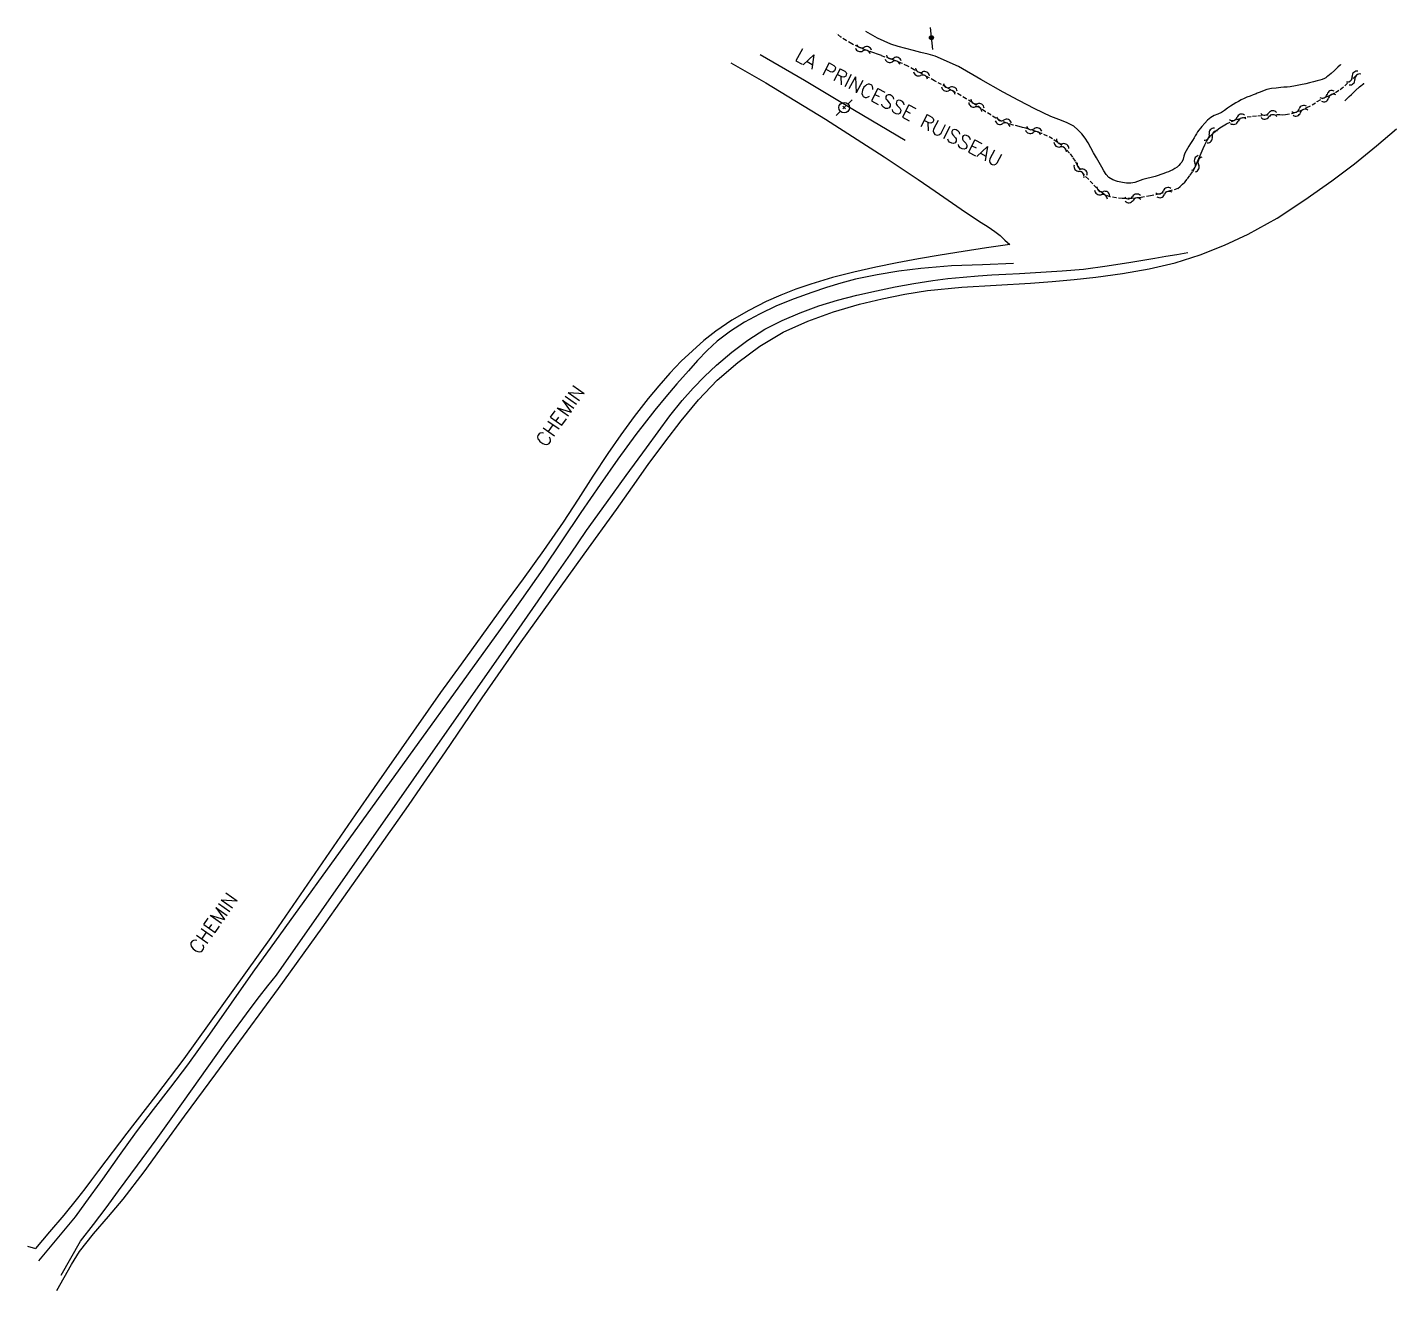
# Model space of a CAD drawing. Header units: millimetres. Extents: x 137000 to 137465, y 120017 to 121000.
# Drawn here: x 137291.8 to 137464.9, y 120612.3 to 120772.1 of the extents above; entities that cross this region are included whole.
import ezdxf
from ezdxf.enums import TextEntityAlignment as Align

# ---------------------------------------------------------------- set-up
doc = ezdxf.new("R2010")
doc.units = ezdxf.units.MM
doc.linetypes.add('DASHED', pattern=[0.75, 0.5, -0.25])
doc.layers.get('0').update_dxf_attribs({"linetype": 'CONTINUOUS'})
for name, color, linetype in [('W0071', 7, 'CONTINUOUS'), ('W0211', 2, 'CONTINUOUS'), ('W0323', 7, 'CONTINUOUS'), ('W0330', 7, 'CONTINUOUS'), ('W0473', 7, 'CONTINUOUS'), ('W0501', 5, 'DASHED'), ('W0510', 5, 'CONTINUOUS'), ('W0986', 4, 'CONTINUOUS'), ('W0989', 7, 'CONTINUOUS')]:
    doc.layers.add(name, color=color, linetype=linetype)
doc.styles.get("Standard").update_dxf_attribs({"font": 'romans.shx', "width": 0.85})

# ---------------------------------------------------------------- blocks, each defined once
blk = doc.blocks.new('T473')
for p, q in [((-0.166667, 0.166667), (0.166667, -0.166667)), ((-0.166667, -0.166667), (0.166667, 0.166667)), ((0.500001, 0.500001), (1.000002, 1.000002)), ((-1.000002, -1.000002), (-0.500001, -0.500001))]:
    blk.add_line(p, q)
blk.add_ellipse((0, 0), major_axis=(0.471405, 0.471405), ratio=1, start_param=5.4977871438, end_param=11.780972451)
blk = doc.blocks.new('t323o')
at = {"color": 0, "linetype": 'Continuous'}
for radius in [0.25, 0.15]:
    blk.add_circle((0, 0), radius, dxfattribs=at)
blk = doc.blocks.new('t500o')
at = {"color": 0, "linetype": 'Continuous'}
for centre, start, end in [((-0.5, 0.625), 216.8699, 323.1301), ((0.5, -0.125), 36.8699, 143.1301), ((0.5, -0.625), 36.8699, 143.1301), ((-0.5, 0.125), 216.8699, 323.1301)]:
    blk.add_arc(centre, 0.625, start, end, dxfattribs=at)

msp = doc.modelspace()

# ---------------------------------------------------------------- linework, layer by layer
at = {"layer": 'W0071'}
for points in [[(137417.26, 120741.02), (137419.96, 120741.18), (137422.65, 120741.34), (137425.34, 120741.57), (137428.36, 120741.97), (137431.36, 120742.46), (137434.36, 120742.96), (137435.76, 120743.19), (137437.15, 120743.42), (137438.55, 120743.65)], [(137416.51, 120742.28), (137412.59, 120742.12), (137408.68, 120741.96), (137404.78, 120741.63), (137402.02, 120741.29), (137399.26, 120740.86), (137396.53, 120740.29), (137394.68, 120739.8), (137392.84, 120739.23), (137391.02, 120738.62), (137388.76, 120737.8), (137386.53, 120736.91), (137384.37, 120735.88), (137382.51, 120734.85), (137380.71, 120733.71), (137379.03, 120732.43), (137377.76, 120731.26), (137376.57, 120729.99), (137375.41, 120728.7), (137373.95, 120727.07), (137372.53, 120725.4), (137371.14, 120723.71), (137368.76, 120720.65), (137366.48, 120717.51), (137364.24, 120714.34), (137361.79, 120710.78), (137359.4, 120707.18), (137356.98, 120703.6), (137354.3, 120699.79), (137351.59, 120695.99), (137320.33, 120652.65)], [(137323.3, 120652.26), (137352.34, 120693.8), (137354.37, 120696.7), (137356.39, 120699.6), (137358.43, 120702.56), (137360.47, 120705.52), (137362.53, 120708.48), (137365.03, 120711.98), (137367.55, 120715.47), (137370.09, 120718.94), (137371.56, 120720.97), (137373.04, 120723), (137374.61, 120724.95), (137375.99, 120726.49), (137377.43, 120727.99), (137378.94, 120729.41), (137380.89, 120731.05), (137382.93, 120732.58), (137385.07, 120733.95), (137387.26, 120735.08), (137389.55, 120736.05), (137391.87, 120736.91), (137394.27, 120737.65), (137396.71, 120738.26), (137399.17, 120738.82), (137401.53, 120739.31), (137403.91, 120739.74), (137406.3, 120740.11), (137408.21, 120740.36), (137410.12, 120740.56), (137412.03, 120740.73), (137413.77, 120740.85), (137415.52, 120740.93), (137417.26, 120741.02)], [(137320.33, 120652.65), (137317.59, 120648.73), (137314.86, 120644.81), (137312.06, 120640.93), (137309.91, 120638.1), (137307.73, 120635.28), (137305.57, 120632.45), (137303.44, 120629.46), (137301.33, 120626.46), (137299.17, 120623.5), (137297.87, 120621.67), (137293.23, 120616.1)], [(137296.07, 120614.3), (137298.52, 120618.61), (137300.18, 120620.7), (137301.77, 120622.84), (137303.34, 120624.99), (137305.72, 120628.2), (137308.08, 120631.43), (137310.43, 120634.65), (137313.64, 120639.18), (137316.83, 120643.71), (137320.12, 120648.18), (137321.17, 120649.54), (137322.24, 120650.9), (137323.3, 120652.26)]]:
    msp.add_lwpolyline(points, dxfattribs=at)
at = {"layer": 'W0211'}
msp.add_lwpolyline([(137384.48, 120768.71), (137390.07, 120765.48), (137396.42, 120761.69), (137402.79, 120757.89)], dxfattribs=at)
at = {"layer": 'W0323'}
msp.add_lwpolyline([(137406.29, 120769.35), (137405.99, 120772.14)], dxfattribs=at)
at = {"layer": 'W0330'}
for points in [[(137380.77, 120767.64), (137385.18, 120765.11), (137392.72, 120760.53), (137400.14, 120755.77), (137402.3, 120754.33), (137404.44, 120752.88), (137406.58, 120751.42), (137408.24, 120750.28), (137409.89, 120749.13), (137411.56, 120748.01), (137412.43, 120747.46), (137413.31, 120746.91), (137414.15, 120746.33), (137414.8, 120745.8), (137415.42, 120745.24), (137416.04, 120744.69)], [(137418.66, 120739.78), (137421.41, 120740.01), (137424.16, 120740.25), (137426.91, 120740.55), (137430.29, 120741.02), (137433.65, 120741.6), (137436.96, 120742.38), (137440.1, 120743.39), (137443.18, 120744.6), (137446.18, 120745.99), (137449.83, 120748.01), (137453.35, 120750.31), (137456.77, 120752.75), (137459.63, 120754.9), (137462.42, 120757.15), (137464.95, 120759.32)], [(137416.04, 120744.69), (137413.1, 120744.24), (137410.16, 120743.8), (137407.23, 120743.32), (137404.5, 120742.85), (137401.79, 120742.36), (137399.08, 120741.81), (137396.33, 120741.18), (137393.6, 120740.5), (137390.9, 120739.68), (137388.99, 120739.01), (137387.1, 120738.27), (137385.24, 120737.45), (137383.05, 120736.34), (137380.91, 120735.1), (137378.87, 120733.72), (137377.36, 120732.52), (137375.9, 120731.24), (137374.5, 120729.91), (137373.04, 120728.39), (137371.65, 120726.8), (137370.3, 120725.18), (137368.53, 120722.93), (137366.85, 120720.6), (137365.21, 120718.25), (137363.3, 120715.37), (137361.46, 120712.45), (137359.58, 120709.56), (137357.07, 120705.95), (137354.49, 120702.39), (137351.91, 120698.83), (137349.3, 120695.22), (137346.67, 120691.61), (137344.06, 120687.99), (137335.68, 120676)], [(137341.56, 120676), (137344.68, 120680.52), (137349.34, 120687.33), (137354.05, 120694.12), (137358.11, 120699.82), (137362.21, 120705.49), (137366.31, 120711.17), (137368.32, 120714.02), (137370.33, 120716.87), (137372.41, 120719.67), (137374.5, 120722.38), (137376.67, 120725.04), (137379.02, 120727.5), (137381.64, 120729.75), (137384.44, 120731.8), (137387.39, 120733.57), (137390.49, 120735), (137393.74, 120736.16), (137397.04, 120737.13), (137399.88, 120737.82), (137402.76, 120738.38), (137405.65, 120738.84), (137409.97, 120739.29), (137414.31, 120739.54), (137418.66, 120739.78)], [(137335.68, 120676), (137333.26, 120672.54), (137322.6, 120657), (137311.62, 120641.69), (137308.03, 120636.96), (137304.41, 120632.26), (137300.81, 120627.55), (137299.93, 120626.38), (137299.06, 120625.21), (137298.17, 120624.05), (137296.42, 120621.9), (137294.63, 120619.78), (137292.83, 120617.66)], [(137295.53, 120612.35), (137296.46, 120614.01), (137297.4, 120615.67), (137298.4, 120617.28), (137300.16, 120619.55), (137302.07, 120621.72), (137303.94, 120623.91), (137306.58, 120627.36), (137309.12, 120630.89), (137311.67, 120634.41), (137315.65, 120639.79), (137319.62, 120645.18), (137323.57, 120650.58), (137329.09, 120658.26), (137334.56, 120665.98), (137339.99, 120673.73), (137341.56, 120676)], [(137291.82, 120617.99), (137292.83, 120617.66)]]:
    msp.add_lwpolyline(points, dxfattribs=at)
at = {"layer": 'W0501'}
for points in [[(137437.28, 120751.75), (137436.13, 120751.41), (137434.99, 120751.08), (137433.83, 120750.82), (137432.64, 120750.62), (137431.45, 120750.49), (137430.26, 120750.5), (137429.5, 120750.57), (137428.74, 120750.69), (137428.05, 120750.94), (137427.51, 120751.34), (137427.02, 120751.83), (137426.54, 120752.35), (137425.97, 120752.93), (137425.42, 120753.52), (137424.92, 120754.16), (137424.61, 120754.68), (137424.33, 120755.22), (137424.01, 120755.74), (137423.59, 120756.25), (137423.11, 120756.73), (137422.61, 120757.18), (137422.04, 120757.63), (137421.43, 120758.03), (137420.8, 120758.39), (137420.04, 120758.74), (137419.25, 120759.02), (137418.45, 120759.27), (137418.05, 120759.38), (137417.64, 120759.48), (137417.24, 120759.59), (137416.47, 120759.79), (137415.71, 120760.02), (137414.97, 120760.3), (137414.28, 120760.65), (137413.62, 120761.06), (137412.97, 120761.48), (137412.39, 120761.87), (137411.81, 120762.28), (137411.23, 120762.67), (137410.54, 120763.1), (137409.84, 120763.52), (137409.14, 120763.92), (137408.57, 120764.25), (137407.99, 120764.58), (137407.41, 120764.9), (137406.53, 120765.38), (137405.66, 120765.86), (137404.78, 120766.34), (137403.96, 120766.79), (137403.14, 120767.23), (137402.31, 120767.63), (137401.64, 120767.9), (137400.97, 120768.15), (137400.29, 120768.39), (137399.8, 120768.57), (137399.32, 120768.74), (137398.83, 120768.92), (137397.89, 120769.26), (137396.96, 120769.63), (137396.06, 120770.06), (137395.36, 120770.47), (137394.69, 120770.92), (137394.08, 120771.38)], [(137437.28, 120751.75), (137437.58, 120752.02), (137437.88, 120752.29), (137438.16, 120752.58), (137438.52, 120753), (137438.86, 120753.45), (137439.16, 120753.91), (137439.33, 120754.19), (137439.48, 120754.48), (137439.62, 120754.77), (137439.79, 120755.16), (137439.95, 120755.56), (137440.1, 120755.95), (137440.23, 120756.24), (137440.36, 120756.53), (137440.49, 120756.82), (137440.69, 120757.27), (137440.91, 120757.72), (137441.17, 120758.13), (137441.48, 120758.5), (137441.83, 120758.84), (137442.21, 120759.16), (137442.6, 120759.44), (137443.01, 120759.69), (137443.44, 120759.93), (137444.08, 120760.23), (137444.73, 120760.49), (137445.41, 120760.69), (137446.06, 120760.82), (137446.73, 120760.9), (137447.4, 120760.97), (137448.2, 120761.04), (137449.01, 120761.09), (137449.81, 120761.11), (137450.18, 120761.11), (137450.55, 120761.1), (137450.91, 120761.11), (137451.84, 120761.28), (137452.74, 120761.6), (137453.61, 120761.99), (137454.27, 120762.35), (137454.92, 120762.75), (137455.57, 120763.13), (137456.12, 120763.38), (137456.68, 120763.63), (137457.22, 120763.91), (137457.82, 120764.3), (137458.38, 120764.74), (137458.92, 120765.21), (137459.53, 120765.77), (137459.82, 120766.06)]]:
    msp.add_lwpolyline(points, dxfattribs=at)
at = {"layer": 'W0510'}
for points in [[(137437.18, 120754.44), (137436.91, 120754.28), (137436.65, 120754.12), (137436.37, 120753.98), (137436.09, 120753.87), (137435.8, 120753.78), (137435.51, 120753.68), (137435.15, 120753.54), (137434.79, 120753.39), (137434.43, 120753.26), (137433.9, 120753.14), (137433.36, 120753.04), (137432.84, 120752.91), (137432.51, 120752.78), (137432.19, 120752.63), (137431.86, 120752.52), (137431.34, 120752.44), (137430.8, 120752.45), (137430.27, 120752.51), (137429.66, 120752.63), (137429.06, 120752.84), (137428.54, 120753.15), (137428.21, 120753.53), (137427.94, 120754), (137427.68, 120754.48), (137427.32, 120755.07), (137426.98, 120755.66), (137426.64, 120756.26), (137426.3, 120756.89), (137425.95, 120757.52), (137425.57, 120758.11), (137425.13, 120758.66), (137424.65, 120759.18), (137424.12, 120759.64), (137423.22, 120760.13), (137422.22, 120760.49), (137421.23, 120760.85), (137419.19, 120761.83), (137417.19, 120762.88), (137415.19, 120763.94), (137412.37, 120765.57), (137409.56, 120767.21), (137406.61, 120768.49), (137405.7, 120768.75), (137404.77, 120768.98), (137403.85, 120769.21), (137402.89, 120769.46), (137401.94, 120769.71), (137401, 120770), (137399.29, 120770.77), (137397.82, 120771.62)], [(137457.87, 120767.43), (137457.86, 120767.42), (137457.51, 120767.09), (137457.11, 120766.7), (137456.69, 120766.32), (137456.26, 120765.97), (137456.12, 120765.87), (137455.99, 120765.77), (137455.85, 120765.68), (137455.55, 120765.55), (137455.22, 120765.47), (137454.9, 120765.39), (137454.42, 120765.26), (137453.94, 120765.13), (137453.45, 120765.01), (137452.8, 120764.86), (137452.15, 120764.73), (137451.49, 120764.62), (137451.1, 120764.59), (137450.7, 120764.57), (137450.3, 120764.54), (137449.71, 120764.47), (137449.12, 120764.4), (137448.54, 120764.27), (137448.21, 120764.16), (137447.89, 120764.04), (137447.58, 120763.91), (137447.45, 120763.86), (137447.33, 120763.8), (137447.2, 120763.75), (137446.81, 120763.6), (137446.42, 120763.45), (137446.03, 120763.3), (137445.67, 120763.13), (137445.31, 120762.96), (137444.95, 120762.78), (137444.61, 120762.59), (137444.28, 120762.39), (137443.95, 120762.19), (137443.57, 120761.92), (137443.19, 120761.63), (137442.8, 120761.37), (137442.34, 120761.16), (137441.87, 120760.98), (137441.44, 120760.74), (137441.04, 120760.4), (137440.68, 120760.01), (137440.34, 120759.61), (137440.15, 120759.38), (137439.96, 120759.15), (137439.79, 120758.92), (137439.63, 120758.68), (137439.48, 120758.43), (137439.34, 120758.18), (137439.12, 120757.82), (137438.9, 120757.47), (137438.69, 120757.11), (137438.51, 120756.82), (137438.33, 120756.53), (137438.17, 120756.23), (137438.04, 120755.85), (137437.94, 120755.47), (137437.78, 120755.11), (137437.6, 120754.88), (137437.39, 120754.66), (137437.18, 120754.44)], [(137458.39, 120762.84), (137458.67, 120763.12), (137458.95, 120763.39), (137459.23, 120763.66), (137459.74, 120764.14), (137460.26, 120764.61), (137460.79, 120765.06), (137460.82, 120765.08)]]:
    msp.add_lwpolyline(points, dxfattribs=at)

# ---------------------------------------------------------------- block references
at = {"layer": 'W0323', "rotation": 96.01599069210164}
msp.add_blockref('t323o', (137406.13, 120770.84), dxfattribs=at)
at = {"layer": 'W0473'}
msp.add_blockref('T473', (137395.1, 120761.99), dxfattribs=at)
at = {"layer": 'W0501'}
for p, rotation in [((137397.54, 120769.4), 158.6340088156022), ((137401.29, 120768.03), 159.9011170696959), ((137404.88, 120766.28), 151.6642722470907), ((137459.5, 120765.74), 42.84630184714064), ((137408.39, 120764.35), 150.7692565982622), ((137456.25, 120763.44), 23.58096786483676), ((137411.81, 120762.28), 145.8354908847381), ((137452.71, 120761.59), 19.51658892075667), ((137415.22, 120760.2), 159.2487833007071), ((137444.84, 120760.52), 16.86312438800632), ((137448.79, 120761.07), 3.408130314678121), ((137419.05, 120759.08), 162.7562851276366), ((137441.45, 120758.47), 50.02773972702197), ((137422.56, 120757.22), 142.2009779259118), ((137439.68, 120754.9), 66.46364740229605), ((137424.98, 120754.08), 128.2287717494105), ((137427.72, 120751.18), 144.2045920646248), ((137435.52, 120751.24), 196.1564777167686), ((137431.59, 120750.51), 186.103672579316)]:
    msp.add_blockref('t500o', p, dxfattribs=dict(at, rotation=rotation))

# ---------------------------------------------------------------- texts
at = {"layer": 'W0986'}
msp.add_text('LA PRINCESSE RUISSEAU', height=1.75, rotation=332.1443, dxfattribs=at).set_placement((137402.01, 120762.01), align=Align.MIDDLE_CENTER)
at = {"layer": 'W0989'}
for p in [(137359.17, 120723.01), (137315.32, 120658.83)]:
    msp.add_text('CHEMIN', height=1.75, rotation=54.9626, dxfattribs=at).set_placement(p, align=Align.MIDDLE_CENTER)

doc.saveas('drawing.dxf')
